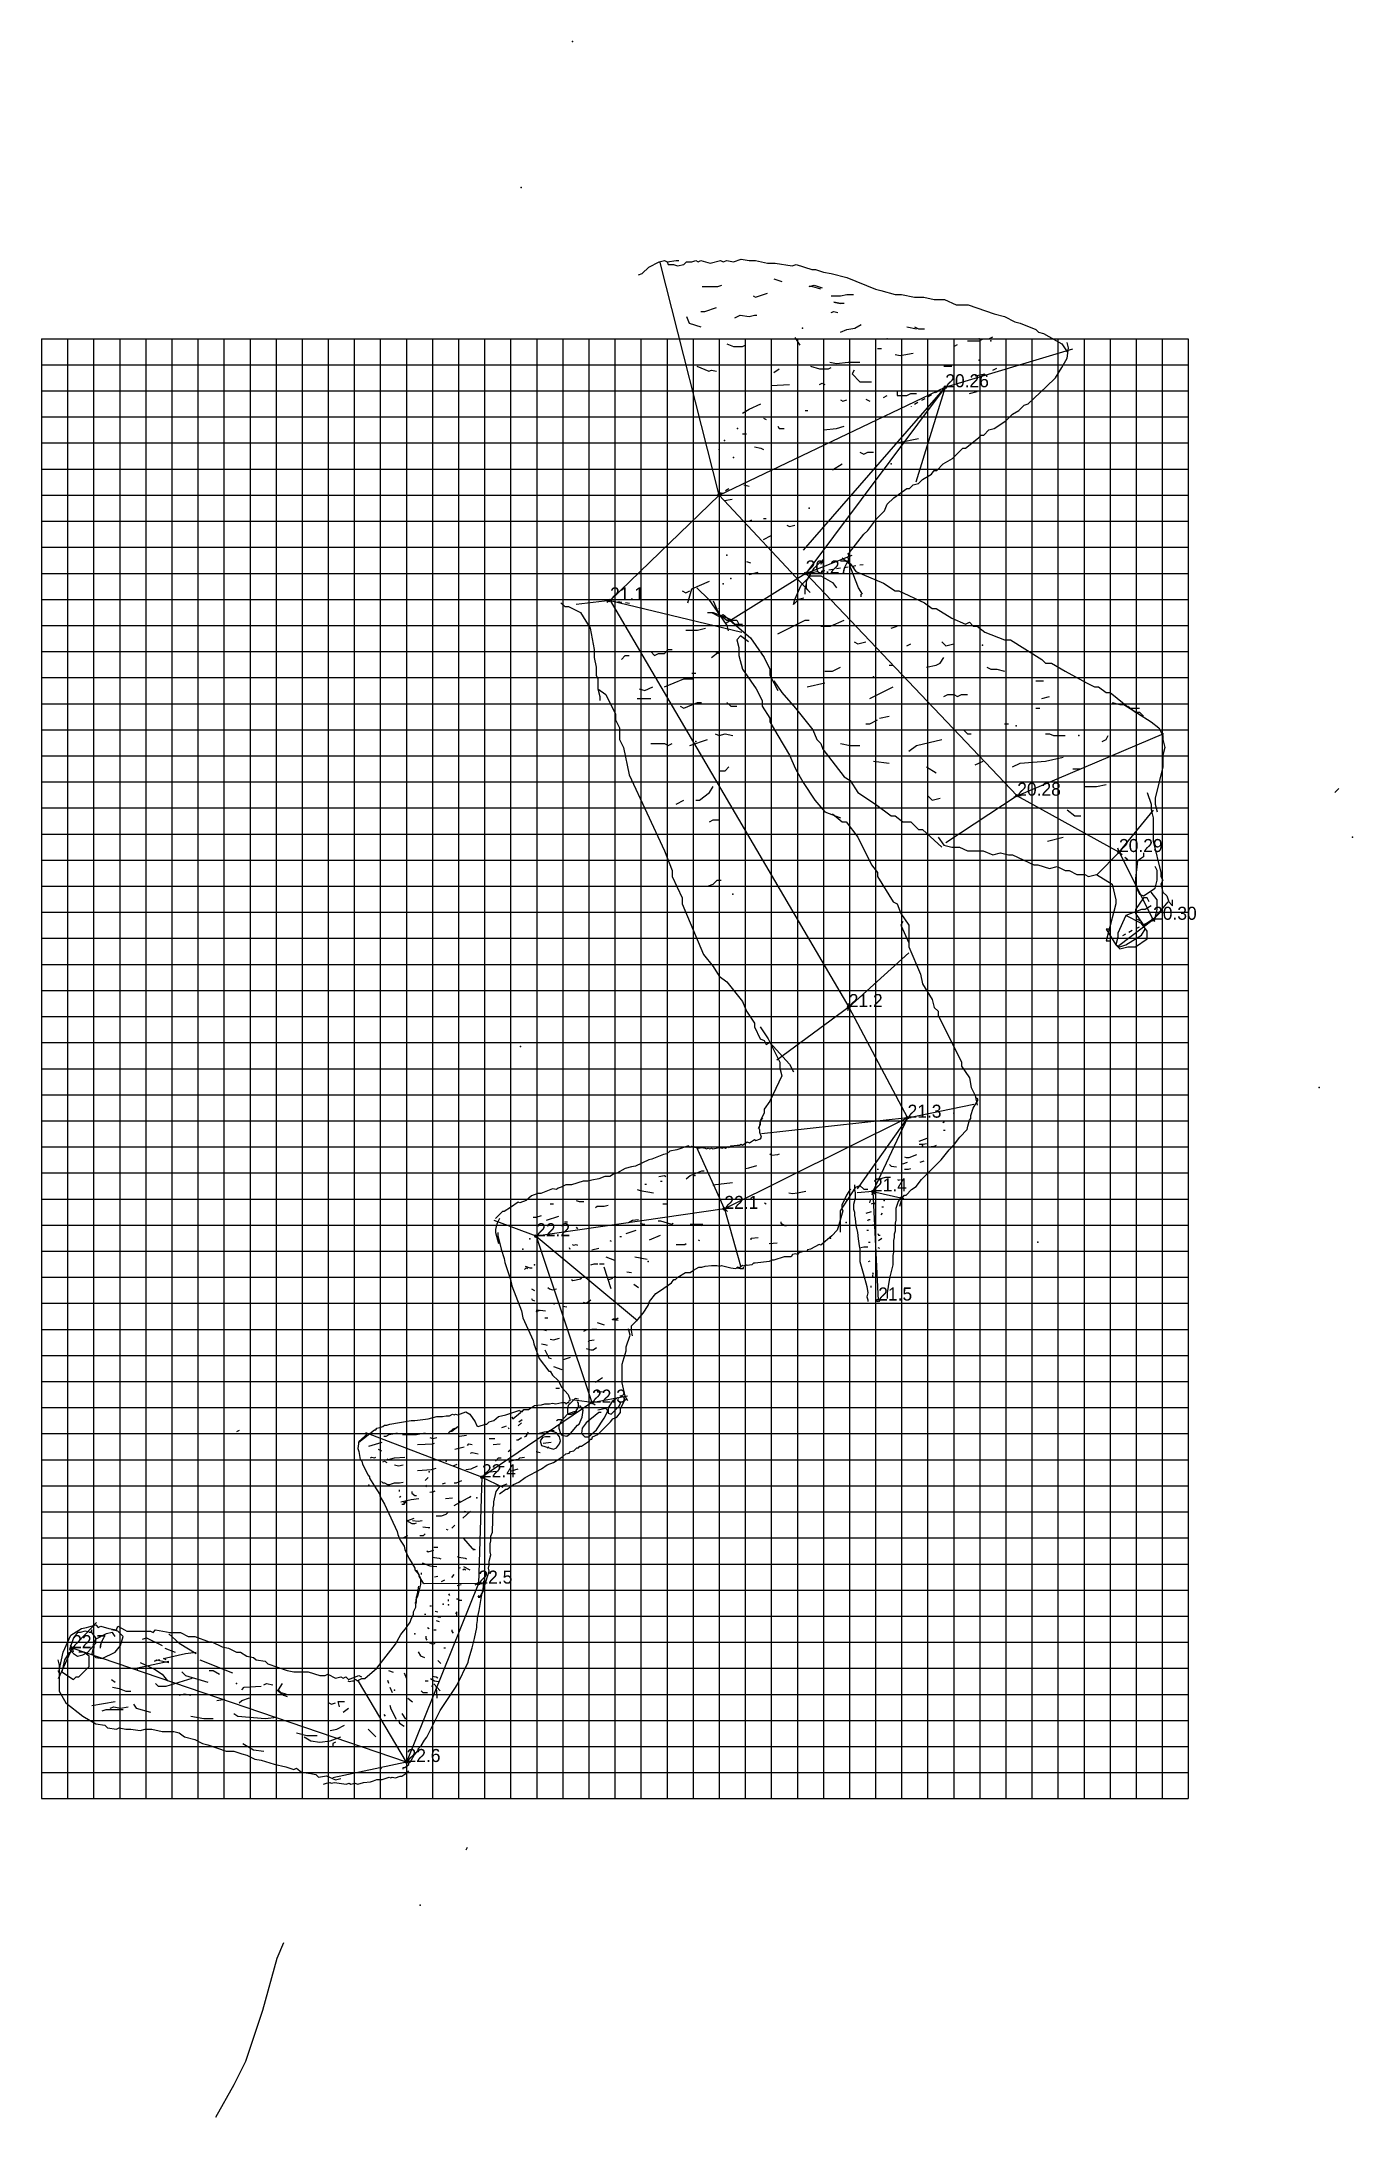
# Model space of a CAD drawing. Header units: millimetres. Extents: x -52 to 49, y -124 to 35.
import ezdxf

# ---------------------------------------------------------------- set-up
doc = ezdxf.new("R2010")
doc.units = ezdxf.units.MM
doc.linetypes.add('DASH', pattern=[0.6, 0.3, -0.3])

msp = doc.modelspace()

# ---------------------------------------------------------------- linework, layer by layer
at = {"layer": 'Grid', "color": 255}
for p, q in [((-52, 12), (-52, -100)), ((-52, 12), (36, 12)), ((-50, 12), (-50, -100)), ((-48, 12), (-48, -100)), ((-46, 12), (-46, -100)), ((-44, 12), (-44, -100)), ((-42, 12), (-42, -100)), ((-40, 12), (-40, -100)), ((-38, 12), (-38, -100)), ((-36, 12), (-36, -100)), ((-34, 12), (-34, -100)), ((-32, 12), (-32, -100)), ((-30, 12), (-30, -100)), ((-28, 12), (-28, -100)), ((-26, 12), (-26, -100)), ((-24, 12), (-24, -100)), ((-22, 12), (-22, -100)), ((-20, 12), (-20, -100)), ((-18, 12), (-18, -100)), ((-16, 12), (-16, -100)), ((-14, 12), (-14, -100)), ((-12, 12), (-12, -100)), ((-10, 12), (-10, -100)), ((-8, 12), (-8, -100)), ((-6, 12), (-6, -100)), ((-4, 12), (-4, -100)), ((-2, 12), (-2, -100)), ((0, 12), (0, -100)), ((2, 12), (2, -100)), ((4, 12), (4, -100)), ((6, 12), (6, -100)), ((8, 12), (8, -100)), ((10, 12), (10, -100)), ((12, 12), (12, -100)), ((14, 12), (14, -100)), ((16, 12), (16, -100)), ((18, 12), (18, -100)), ((20, 12), (20, -100)), ((22, 12), (22, -100)), ((24, 12), (24, -100)), ((26, 12), (26, -100)), ((28, 12), (28, -100)), ((30, 12), (30, -100)), ((32, 12), (32, -100)), ((34, 12), (34, -100)), ((36, 12), (36, -100)), ((-52, 10), (36, 10)), ((-52, 8), (36, 8)), ((-52, 6), (36, 6)), ((-52, 4), (36, 4)), ((-52, 2), (36, 2)), ((-52, 0), (36, 0)), ((-52, -2), (36, -2)), ((-52, -4), (36, -4)), ((-52, -6), (36, -6)), ((-52, -8), (36, -8)), ((-52, -10), (36, -10)), ((-52, -12), (36, -12)), ((-52, -14), (36, -14)), ((-52, -16), (36, -16)), ((-52, -18), (36, -18)), ((-52, -20), (36, -20)), ((-52, -22), (36, -22)), ((-52, -24), (36, -24)), ((-52, -26), (36, -26)), ((-52, -28), (36, -28)), ((-52, -30), (36, -30)), ((-52, -32), (36, -32)), ((-52, -34), (36, -34)), ((-52, -36), (36, -36)), ((-52, -38), (36, -38)), ((-52, -40), (36, -40)), ((-52, -42), (36, -42)), ((-52, -44), (36, -44)), ((-52, -46), (36, -46)), ((-52, -48), (36, -48)), ((-52, -50), (36, -50)), ((-52, -52), (36, -52)), ((-52, -54), (36, -54)), ((-52, -56), (36, -56)), ((-52, -58), (36, -58)), ((-52, -60), (36, -60)), ((-52, -62), (36, -62)), ((-52, -64), (36, -64)), ((-52, -66), (36, -66)), ((-52, -68), (36, -68)), ((-52, -70), (36, -70)), ((-52, -72), (36, -72)), ((-52, -74), (36, -74)), ((-52, -76), (36, -76)), ((-52, -78), (36, -78)), ((-52, -80), (36, -80)), ((-52, -82), (36, -82)), ((-52, -84), (36, -84)), ((-52, -86), (36, -86)), ((-52, -88), (36, -88)), ((-52, -90), (36, -90)), ((-52, -92), (36, -92)), ((-52, -94), (36, -94)), ((-52, -96), (36, -96)), ((-52, -98), (36, -98)), ((-52, -100), (36, -100))]:
    msp.add_line(p, q, dxfattribs=at)
at = {"layer": 'Shots', "color": 1}
for p, q in [((0, 0), (17.352, 8.276)), ((17.352, 8.276), (6.64, -6.006)), ((0, 0), (-8.372, -8.082)), ((0, 0), (0, 0)), ((6.64, -6.006), (22.874, -23.056)), ((-8.372, -8.082), (9.944, -39.278)), ((22.874, -23.056), (30.686, -27.38)), ((30.686, -27.38), (33.3, -32.578)), ((9.944, -39.278), (14.458, -47.76)), ((14.458, -47.76), (0.4, -54.758)), ((14.458, -47.76), (11.804, -53.422)), ((14.458, -47.76), (14.458, -47.76)), ((11.804, -53.422), (12.206, -61.786)), ((0.4, -54.758), (-14.04, -56.854)), ((-14.04, -56.854), (-9.758, -69.618)), ((-9.758, -69.618), (-18.2, -75.344)), ((-18.2, -75.344), (-18.47, -83.504)), ((-18.47, -83.504), (-23.986, -97.19)), ((-23.986, -97.19), (-49.646, -88.456))]:
    msp.add_line(p, q, dxfattribs=at)
for centre in [(17.352, 8.276), (0, 0), (6.64, -6.006), (-8.372, -8.082), (22.874, -23.056), (30.686, -27.38), (33.3, -32.578), (9.944, -39.278), (14.458, -47.76), (14.458, -47.76), (11.804, -53.422), (0.4, -54.758), (-14.04, -56.854), (12.206, -61.786), (-9.758, -69.618), (-18.2, -75.344), (-18.47, -83.504), (-49.646, -88.456), (-23.986, -97.19)]:
    msp.add_circle(centre, 0.1, dxfattribs=at)
at = {"layer": 'Sketch', "color": 0}
for points in [[(-6.2, 16.9), (-5.9, 17), (-5.4, 17.5), (-4.6, 17.9), (-4.2, 18), (-4, 17.9), (-3.3, 18), (-3.1, 18)], [(-4, 17.9), (-3.9, 17.7), (-3.5, 17.7), (-3.2, 17.6), (-2.7, 17.7), (-2.5, 17.9), (-2.1, 17.9), (-1.8, 18), (-1.6, 17.9), (-1.4, 18), (-0.7, 17.8), (0.1, 18), (0.3, 17.9), (0.6, 18), (1.1, 17.9), (1.7, 18.1), (2.3, 18), (2.8, 18), (3.7, 17.8), (4.3, 17.8), (5.6, 17.6), (5.9, 17.7), (7.1, 17.3), (7.4, 17.3), (8, 17.1), (8.6, 17), (9.8, 16.7), (12, 15.8), (12.4, 15.7), (13.5, 15.4), (14, 15.4), (15, 15.2), (15.7, 15.2), (16.5, 15), (17.3, 15), (18.2, 14.6), (19.1, 14.6), (21.1, 13.9), (21.9, 13.7), (22.7, 13.3), (23.1, 13.2), (24.3, 12.7), (24.5, 12.5), (24.9, 12.4), (26.3, 11.6), (26.7, 11)], [(11, -7.6), (10.7, -7.1), (10.1, -5.6), (10, -5.2), (9.9, -4.8), (10, -4.4), (11.1, -3), (11.4, -2.7), (12.1, -1.8), (12.7, -1.2), (12.9, -0.7), (13.4, -0.2), (14.4, 0.5), (14.6, 0.5), (14.9, 0.8), (15.3, 0.9), (15.6, 1.2), (16.3, 1.6), (16.5, 1.9), (16.7, 1.9), (17.2, 2.4), (17.9, 2.8), (18.3, 3.2), (18.7, 3.6), (18.9, 3.6), (19.9, 4.4), (20.1, 4.6), (20.3, 4.6), (20.7, 5), (21.1, 5.1), (22, 5.7), (22.5, 6.2), (23, 6.5), (23.4, 6.9), (23.7, 7), (25.1, 8.3), (25.8, 9), (26.3, 9.8), (26.7, 10.5), (26.8, 11.3), (26.7, 11.7)], [(6.5, -7.9), (6.1, -8), (5.7, -8.4), (5.7, -8.4), (5.8, -8), (6.3, -6.9), (7, -6.2), (7.8, -6.2), (8.7, -6.7), (9, -7.1)], [(6.6, -7.6), (6.6, -7.2), (6.7, -6.8), (6.7, -6.6), (7.3, -5.6), (7.8, -5.1), (7.8, -5.3), (8, -4.9)], [(9.45, -4.8), (10.35, -5.55)], [(10.05, -5.25), (10.5, -5.85), (12.6, -6.75), (13.5, -7.35), (13.8, -7.35), (15.75, -8.25), (16.35, -8.7), (16.65, -8.7), (17.85, -9.45), (18.9, -9.9), (19.2, -9.75), (19.5, -10.05), (19.8, -10.05), (20.4, -10.5), (21.9, -11.1), (22.35, -11.1), (24.75, -12.6), (25.05, -12.9), (25.5, -12.9), (26.55, -13.5), (28.2, -14.4), (28.8, -14.7), (29.1, -14.7), (29.7, -15.15), (30, -15.15), (31.5, -16.35), (32.25, -16.35)], [(-1.7, -7.1), (-0.8, -8), (0.3, -9.6), (0.6, -10), (0.7, -10.4)], [(6.9, -7.4), (6.7, -7.2), (6.7, -6.8)], [(10.9, -7.8), (10.9, -7.6)], [(-12.15, -8.25), (-11.85, -8.55), (-11.55, -8.55), (-10.65, -9), (-9.9, -10.2), (-9.6, -11.85), (-9.6, -12.45), (-9.45, -13.2), (-9.45, -13.8), (-9.3, -14.1), (-9.3, -14.85), (-9.15, -15.45), (-9.15, -15.75)], [(-0.9, -9), (-0.6, -9), (0, -9.3), (0.3, -9.15), (2.4, -10.95), (3.45, -12.45), (3.9, -13.35), (3.9, -13.8), (4.5, -15)], [(-0.75, -9), (-0.45, -9), (1.05, -9.6), (1.35, -9.6), (1.5, -9.9), (1.8, -10.05)], [(-0.45, -8.1), (0, -9.15), (0.6, -9.6), (0.9, -9.6), (1.2, -9.9), (1.8, -9.9)], [(2.25, -11.25), (1.65, -10.8), (1.35, -11.1), (1.5, -11.7), (1.5, -12.3), (1.8, -13.35), (2.85, -14.85), (3.3, -15.75), (3.3, -16.2), (3.9, -17.1), (3.9, -17.4), (4.5, -18.45), (5.4, -19.95), (5.85, -21), (6.45, -22.05), (7.35, -23.4), (8.1, -24.3), (9.3, -24.75)], [(4.2, -14.25), (4.8, -15.15), (5.85, -16.35), (7.2, -18), (7.5, -18.75), (7.8, -19.05), (7.95, -19.5), (9.6, -21.6), (10.05, -21.9), (10.65, -22.8), (12, -23.7), (13.2, -24.6), (13.5, -24.6), (14.1, -25.05), (14.7, -25.05), (15.3, -25.65), (15.6, -25.65), (17.1, -27)], [(-9.3, -14.85), (-8.7, -15.3), (-7.95, -16.8), (-7.95, -17.25), (-7.65, -17.85), (-7.65, -18.75), (-7.35, -19.35), (-6.9, -21.45), (-4.2, -27.3), (-3.6, -28.8), (-3.6, -29.25), (-2.85, -30.9), (-2.85, -31.35), (-1.2, -35.25), (-0.45, -36.15), (0, -36.9), (0.6, -37.35), (1.8, -38.85), (2.1, -39.6), (2.7, -40.5), (2.7, -40.8), (3.15, -41.7), (3.45, -41.85), (3.6, -42.15), (3.9, -42), (5.4, -43.65), (5.7, -44.25)], [(30.15, -15.9), (30.75, -16.05), (31.05, -16.05), (33.15, -17.4), (33.75, -17.85), (34.05, -18.45), (34.05, -18.75), (34.2, -19.35), (34.05, -19.95), (34.05, -20.85), (33.45, -23.25), (33.45, -23.7), (33.6, -24.3)], [(31.35, -16.2), (31.95, -16.65), (32.25, -16.65), (32.55, -16.95)], [(32.85, -22.8), (33.15, -23.7), (33.15, -24.15), (33.3, -24.75), (33.3, -26.55), (33.9, -28.95), (33.9, -29.25), (34.05, -29.55), (33.9, -29.85), (34.05, -30.45), (34.35, -30.75), (34.5, -31.2), (34.8, -31.5), (34.8, -31.05)], [(47.55, -22.5), (47.25, -22.8)], [(8.7, -24.45), (9.45, -25.05), (9.75, -25.05), (10.65, -26.25), (11.7, -28.35), (12.15, -28.95), (12.15, -29.25), (13.35, -31.2), (13.65, -31.35), (13.95, -32.1), (14.55, -33), (14.55, -34.5)], [(16.8, -26.25), (17.25, -26.85), (17.85, -27), (18.45, -27), (19.05, -27.3), (20.25, -27.3), (21, -27.6), (21.6, -27.45), (22.2, -27.6), (22.5, -27.6), (24.15, -28.35), (24.45, -28.35), (25.35, -28.65), (25.95, -28.5), (26.55, -28.8), (26.85, -28.8), (27.45, -29.1), (28.05, -29.1), (28.35, -29.25), (28.95, -29.1), (30.15, -29.85), (30.45, -31.05), (30.45, -31.35), (29.85, -33.6), (29.7, -34.2), (30, -34.2)], [(32.55, -27.45), (32.55, -27.75), (32.1, -28.05), (31.95, -29.4), (31.95, -30), (32.25, -30.6), (32.55, -30.75), (33.45, -30.15), (33.6, -29.55), (33.6, -28.8), (33.45, -28.5)], [(33.15, -31.5), (32.7, -31.8), (32.4, -31.8), (31.2, -32.25), (30.6, -33.6), (30.6, -33.9), (30.45, -34.5), (30.75, -34.8), (31.35, -34.65), (31.95, -34.65), (32.85, -34.05), (32.85, -33.45), (32.4, -32.85), (31.2, -32.25)], [(33, -31.2), (32.85, -30.9), (32.55, -30.9), (31.95, -31.8), (31.95, -32.1), (32.55, -33), (33.45, -32.4), (33.6, -31.8), (33.6, -31.05), (33.15, -30.45)], [(14.1, -32.7), (13.95, -33), (14.55, -34.35), (14.55, -34.65), (15.45, -36.75), (15.6, -37.5), (16.35, -38.7), (16.5, -39.3), (16.8, -39.6), (16.8, -39.9), (18.6, -43.5), (18.6, -43.8), (19.2, -44.7), (19.35, -45.45), (19.65, -46.05), (19.8, -46.8)], [(30, -33.3), (29.7, -33.3), (30.45, -34.5), (30.75, -34.65), (31.2, -34.5), (32.4, -33.75), (32.7, -33.3), (32.4, -32.7), (32.1, -32.55)], [(3.15, -40.8), (3.75, -41.7), (4.65, -43.5), (4.65, -43.95), (4.8, -44.55), (3.9, -46.5), (3.45, -47.1), (3.45, -47.4), (3.15, -48), (3.15, -48.3), (3, -48.6)], [(-1.92, -49.98), (-1.56, -50.1), (-1.32, -50.04), (-1.08, -50.1), (-0.96, -50.16), (-0.84, -50.1), (-0.72, -50.16), (-0.6, -50.1), (-0.48, -50.16), (-0.24, -50.1), (0, -50.04), (0.24, -50.1), (0.36, -50.04), (0.48, -50.1), (0.66, -49.98), (0.78, -50.04), (0.9, -49.92), (1.38, -49.86), (1.56, -49.86), (1.68, -49.8), (1.8, -49.86), (2.16, -49.62), (2.34, -49.68), (2.7, -49.44), (2.82, -49.5), (3.18, -49.38), (3.24, -49.26), (3.12, -48.9), (3.12, -48.72), (3.06, -48.6), (3.12, -48.36), (3.18, -48), (3.36, -47.76)], [(13.86, -54.54), (14.04, -53.94), (14.22, -53.7), (14.34, -53.7), (14.76, -53.28), (15.12, -53.04), (15.54, -52.5), (17.04, -51), (17.64, -50.22), (18.06, -49.8), (18.48, -49.26), (19.02, -48.66), (19.08, -48.42), (19.2, -47.94), (19.32, -47.82), (19.32, -47.58), (19.5, -47.04), (19.86, -46.44), (19.86, -46.32), (19.74, -46.26)], [(-1.62, -50.04), (-1.86, -50.04), (-2.1, -49.98), (-2.22, -50.04), (-2.34, -49.92), (-3.24, -50.22), (-3.78, -50.34), (-4.02, -50.52), (-4.26, -50.58), (-5.16, -50.94), (-5.4, -51), (-6.42, -51.48), (-6.72, -51.54), (-7.2, -51.66), (-7.86, -52.02), (-8.1, -52.08), (-8.4, -52.26), (-8.76, -52.26), (-9.24, -52.44), (-9.78, -52.56), (-10.08, -52.62), (-10.44, -52.62), (-11.34, -52.92), (-11.76, -52.92), (-12.12, -53.1), (-12.36, -53.16), (-12.48, -53.28), (-12.78, -53.22), (-13.68, -53.58), (-13.92, -53.58), (-14.4, -53.76), (-14.82, -54.12), (-15.3, -54.3), (-15.42, -54.24), (-16.02, -54.66), (-16.5, -54.96), (-16.62, -54.96), (-17.16, -55.5)], [(10.08, -53.22), (9.78, -53.7), (9.42, -54.48), (9.42, -54.72), (9.48, -54.9), (9.12, -56.16), (9.06, -56.4), (8.64, -56.82), (7.8, -57.54), (7.68, -57.48), (7.02, -57.84), (6.78, -57.9), (6.72, -58.02), (6.48, -58.02), (6.12, -58.14), (6, -58.26), (5.88, -58.2), (5.64, -58.26), (5.52, -58.44), (4.98, -58.44), (4.2, -58.68), (4.08, -58.68), (3.84, -58.8), (2.76, -58.92), (2.64, -58.92), (2.52, -59.04), (2.16, -59.1), (2.04, -59.04), (1.92, -59.16), (1.8, -59.1), (1.56, -59.28), (1.44, -59.22), (1.32, -59.28)], [(9.3, -56.55), (9.3, -54.9), (10.5, -53.1), (10.8, -52.95), (11.1, -53.25), (11.4, -53.25)], [(10.38, -52.92), (10.38, -53.28), (10.44, -53.52), (10.44, -53.94), (10.32, -54.42), (10.32, -54.78), (10.38, -55.02), (10.38, -55.26), (10.44, -55.5), (10.5, -56.04), (10.62, -56.58), (10.68, -57.06), (10.74, -57.6), (10.8, -57.84), (10.8, -58.8), (11.04, -59.7), (11.34, -60.72), (11.4, -61.2), (11.34, -61.5), (11.4, -61.74), (11.4, -61.86)], [(14.04, -53.88), (13.92, -53.88), (13.74, -54.18), (13.56, -54.72), (13.56, -55.62), (13.5, -55.86), (13.5, -56.46), (13.44, -56.7), (13.44, -56.94), (13.38, -57.18), (13.38, -58.08), (13.32, -58.32), (13.32, -59.04), (13.08, -60.06), (12.96, -60.72), (12.9, -61.2), (12.9, -61.62)], [(-16.86, -55.5), (-17.04, -55.86), (-17.1, -56.1), (-17.16, -56.34), (-17.16, -56.58), (-16.92, -57.42)], [(-16.98, -56.58), (-16.98, -56.82), (-16.86, -57.3), (-16.74, -57.84), (-16.5, -58.56), (-16.44, -58.86), (-16.02, -60.18), (-15.9, -60.66), (-15.18, -62.58), (-15.06, -63.12), (-14.28, -64.86), (-14.22, -65.1), (-13.8, -66.24), (-13.08, -67.2), (-12.96, -67.2), (-12.78, -67.5), (-12.36, -67.92), (-12.06, -68.46), (-11.58, -69), (-11.46, -69.36), (-11.46, -69.48), (-11.58, -69.54)], [(-6.66, -64.5), (-6.72, -64.08), (-6.72, -63.72), (-6.42, -63.42), (-6.24, -63.24), (-5.82, -62.76), (-5.46, -62.16), (-5.34, -61.86), (-4.86, -61.26), (-4.5, -61.02), (-3.66, -60.42), (-3.48, -60.18), (-3.36, -60.18), (-3.18, -60), (-2.58, -59.64), (-2.22, -59.64), (-1.98, -59.46), (-1.56, -59.22), (-1.32, -59.22), (-1.08, -59.16), (-0.6, -59.1), (-0.18, -59.1), (0.06, -59.16), (0.18, -59.1), (0.9, -59.28), (1.26, -59.34), (1.38, -59.28), (1.62, -59.34), (1.86, -59.34), (1.86, -59.22)], [(-7.02, -69.48), (-7.2, -69.12), (-7.44, -68.1), (-7.44, -66.66), (-7.14, -65.64), (-7.14, -65.34), (-6.84, -64.44), (-6.96, -63.96)], [(-16.86, -76.62), (-16.38, -76.26), (-16.26, -76.26), (-15.78, -75.9), (-15.36, -75.72), (-14.88, -75.36), (-13.62, -74.7), (-13.2, -74.4), (-12.72, -74.22), (-12, -73.74), (-11.76, -73.56), (-11.52, -73.5), (-11.4, -73.38), (-11.16, -73.32), (-10.92, -73.08), (-10.8, -73.08), (-10.68, -72.96), (-10.56, -72.96), (-9.96, -72.54), (-9.9, -72.42), (-9.78, -72.42), (-9.72, -72.24), (-9.3, -72.06), (-8.7, -71.46), (-8.34, -71.1), (-8.16, -70.86), (-7.86, -70.74), (-7.56, -70.38), (-7.56, -70.08), (-7.26, -69.48), (-7.14, -69.36)], [(-15.78, -70.86), (-15.9, -70.74), (-15.84, -70.86), (-15.24, -70.38), (-15.24, -70.26), (-15.12, -70.32), (-15, -70.14), (-14.64, -70.14), (-14.16, -69.84), (-13.62, -69.78), (-13.38, -69.72), (-13.02, -69.72), (-12.78, -69.66), (-12.54, -69.72), (-12.06, -69.6), (-11.82, -69.6), (-11.76, -69.72), (-11.64, -69.6), (-11.52, -69.6)], [(-10.92, -70.32), (-11.16, -70.32), (-11.64, -70.5), (-12.12, -71.04), (-12.3, -71.4), (-12.3, -71.58), (-12.18, -72), (-12.06, -72.12), (-11.7, -72.18), (-11.4, -72), (-10.86, -71.34), (-10.74, -71.28), (-10.5, -70.74), (-10.44, -70.2), (-10.68, -69.84)], [(-10.8, -69.36), (-11.04, -69.3), (-11.58, -69.84), (-11.64, -70.08), (-11.64, -70.38), (-11.58, -70.5), (-11.34, -70.5), (-11.04, -70.38), (-10.8, -69.96), (-10.8, -69.66), (-10.86, -69.54)], [(-7.68, -69.3), (-7.8, -69.24), (-8.22, -69.54), (-8.52, -70.02), (-8.52, -70.44), (-8.28, -70.5), (-7.68, -69.9), (-7.56, -69.66), (-7.8, -69.42)], [(-27.66, -72.78), (-27.66, -72.66), (-26.46, -71.7), (-26.34, -71.7), (-26.28, -71.58), (-26.04, -71.52), (-25.8, -71.46), (-25.68, -71.34), (-25.5, -71.34), (-25.26, -71.28), (-23.64, -70.98), (-23.34, -70.98), (-22.32, -70.86), (-21.66, -70.68), (-21.24, -70.68), (-20.94, -70.62), (-20.7, -70.62), (-20.46, -70.5), (-20.34, -70.56), (-20.22, -70.5), (-20.04, -70.56), (-19.44, -70.32), (-19.14, -70.5), (-18.72, -71.1), (-18.6, -71.4), (-18.48, -71.46), (-17.94, -71.28), (-17.82, -71.28), (-17.64, -71.1), (-17.28, -70.98), (-16.92, -70.68), (-16.38, -70.56), (-15.3, -70.2)], [(-9.06, -70.38), (-9.24, -70.38), (-10.2, -71.16), (-10.5, -71.58), (-10.56, -72), (-10.32, -72.24), (-10.02, -72.24), (-9.42, -71.7), (-8.82, -70.8), (-8.58, -70.32), (-8.58, -70.2), (-8.7, -70.08), (-9.3, -70.2)], [(-36.84, -71.76), (-37.04, -71.86)], [(-26.58, -72), (-26.88, -72.06), (-27, -72), (-27.18, -72.18), (-27.66, -72.6), (-27.72, -73.14), (-27.66, -73.38), (-27.54, -73.98), (-27.42, -74.1), (-27.36, -74.34), (-26.94, -75.18), (-26.82, -75.3), (-26.82, -75.42), (-26.46, -76.02), (-26.04, -76.68), (-26.04, -76.8), (-25.68, -77.4), (-24.72, -79.5), (-24.66, -79.74), (-24.48, -80.16), (-24.18, -80.64), (-24.12, -80.88), (-23.82, -81.54), (-23.64, -81.84), (-23.34, -82.32), (-23.34, -82.44), (-23.04, -82.8), (-23.04, -82.92), (-22.68, -83.52)], [(-12.96, -72.24), (-13.32, -72.24), (-13.56, -72.3), (-13.74, -72.54), (-13.62, -72.9), (-12.72, -73.2), (-12.48, -73.08), (-12.24, -72.78), (-12.18, -72.54), (-12.24, -72.24), (-12.48, -71.94), (-12.9, -71.82), (-13.44, -71.88), (-13.8, -72)], [(-18.48, -84.54), (-18.36, -84.54), (-18, -83.94), (-18, -83.7), (-17.64, -82.56), (-17.7, -82.32), (-17.64, -82.08), (-17.64, -81.78), (-17.52, -81.3), (-17.58, -81.06), (-17.58, -80.46), (-17.52, -80.22), (-17.52, -79.86), (-17.4, -79.56), (-17.34, -77.7), (-17.28, -77.46), (-17.28, -77.22), (-17.1, -76.44), (-16.8, -76.02), (-16.56, -75.96), (-16.26, -75.84)], [(-23.22, -82.44), (-22.92, -83.1), (-22.92, -83.58), (-23.16, -84.48), (-23.28, -84.72), (-23.28, -84.9), (-23.34, -85.02)], [(-22.86, -82.68), (-22.86, -82.8)], [(-28.5, -90.96), (-28.38, -91.02), (-28.14, -90.96), (-28.02, -90.96), (-27.9, -90.84), (-27.78, -90.96), (-27.42, -90.78), (-27.18, -90.78), (-26.28, -90), (-24.84, -88.14), (-24.42, -87.42), (-24, -86.88), (-23.7, -86.46), (-23.64, -86.22), (-23.46, -85.86), (-23.46, -85.68), (-23.28, -85.32), (-23.28, -85.14), (-23.22, -84.9), (-23.22, -84.54), (-23.16, -84.3), (-23.04, -83.7)], [(-24.24, -97.74), (-24.24, -97.62), (-24.12, -97.62), (-23.82, -97.38), (-23.82, -97.26), (-23.7, -97.2), (-23.4, -96.66), (-23.1, -96.3), (-23.1, -96.18), (-22.86, -95.94), (-22.62, -95.52), (-22.44, -95.28), (-21.42, -93.24), (-20.28, -91.56), (-20.1, -91.26), (-19.26, -89.52), (-19.2, -89.28), (-18.96, -88.44), (-18.78, -87.72), (-18.6, -86.88), (-18.6, -86.64), (-18.54, -86.34), (-18.54, -86.16), (-18.42, -85.56), (-18.24, -84.48), (-18.18, -84.24), (-18.12, -83.94), (-18.06, -83.46), (-18.06, -83.28)], [(-18.48, -84.54), (-18.42, -84.42)], [(-50.74, -90.16), (-50.64, -90.36), (-50.64, -90.16), (-50.64, -90.16), (-50.34, -88.76), (-49.74, -87.46), (-48.94, -86.96), (-48.54, -86.86), (-47.84, -86.66), (-47.64, -86.86), (-47.44, -86.76), (-46.84, -86.96), (-46.24, -87.06), (-46.14, -86.76), (-45.64, -87.06), (-45.44, -87.16), (-43.64, -87.16), (-43.44, -87.26), (-43.24, -87.06), (-42.14, -87.26), (-41.34, -87.26), (-40.74, -87.56), (-40.24, -87.56), (-39.14, -87.96), (-38.94, -87.96), (-38.14, -88.36), (-37.64, -88.46), (-37.04, -88.76), (-36.74, -88.76), (-36.24, -89.06), (-35.74, -89.16), (-35.54, -89.36), (-34.84, -89.46), (-34.64, -89.66), (-33.14, -90.16), (-32.64, -90.26), (-31.54, -90.26), (-30.64, -90.56), (-30.24, -90.56), (-30.04, -90.46), (-29.44, -90.76), (-29.04, -90.66), (-28.84, -90.76), (-28.64, -90.66), (-28.44, -90.86), (-27.64, -90.56), (-27.44, -90.66)], [(-48.14, -87.26), (-48.14, -87.06), (-48.24, -87.26), (-48.64, -87.16), (-49.04, -87.26), (-49.24, -87.26), (-49.54, -87.66), (-49.84, -88.56), (-49.54, -88.86), (-49.24, -89.06), (-48.84, -88.96), (-48.44, -88.76), (-47.84, -88.06), (-47.84, -87.66), (-48.14, -87.26), (-48.34, -87.26)], [(-46.34, -87.56), (-46.54, -87.26), (-47.04, -87.36), (-47.84, -87.76), (-48.04, -88.16), (-48.04, -88.46), (-48.14, -88.86), (-47.84, -89.16), (-47.34, -89.26), (-46.34, -88.76), (-45.94, -88.26), (-45.74, -87.56), (-46.14, -87.16), (-46.64, -87.06)], [(-49.84, -88.76), (-50.24, -89.36), (-50.44, -90.26), (-49.54, -90.86), (-49.34, -90.66), (-49.14, -90.66), (-48.34, -89.86), (-48.34, -89.06), (-48.74, -88.76), (-49.14, -88.76)], [(-50.74, -89.36), (-50.64, -89.76), (-50.64, -91.76), (-50.14, -92.66), (-48.84, -93.66), (-47.84, -94.26), (-47.14, -94.36), (-46.94, -94.56), (-46.24, -94.66), (-46.04, -94.56), (-45.54, -94.66), (-45.14, -94.66), (-44.44, -94.76), (-44.04, -94.66), (-43.54, -94.66), (-42.74, -94.86), (-41.84, -94.86), (-41.44, -94.96), (-41.04, -95.26), (-40.24, -95.46), (-39.64, -95.76), (-39.24, -95.86), (-37.84, -96.36), (-37.24, -96.36), (-36.64, -96.56), (-36.24, -96.66), (-35.64, -96.96), (-35.14, -97.06), (-34.14, -97.36), (-33.24, -97.56), (-32.64, -97.76), (-32.44, -97.66), (-32.04, -97.96), (-31.34, -98.06), (-30.94, -98.16), (-30.74, -98.36), (-30.14, -98.26), (-29.44, -98.56), (-29.04, -98.46)], [(-30.36, -98.88), (-30.12, -98.82), (-29.88, -98.76), (-29.76, -98.82), (-29.52, -98.76), (-28.62, -98.88), (-28.38, -98.82), (-28.26, -98.88), (-27.96, -98.82), (-27.72, -98.88), (-27.3, -98.76), (-26.76, -98.7), (-26.52, -98.64), (-26.28, -98.52), (-25.86, -98.52), (-25.32, -98.34), (-25.2, -98.4), (-25.08, -98.34), (-24.84, -98.4), (-24.48, -98.28), (-24.36, -98.28), (-23.88, -97.98), (-23.82, -97.86)], [(-33.44, -111.06), (-33.94, -112.26), (-35.04, -116.26), (-36.34, -120.16), (-37.24, -121.96), (-38.64, -124.46)]]:
    msp.add_lwpolyline(points, dxfattribs=at)
at = {"layer": 'Sketch', "color": 32}
for points in [[(-1.3, 16), (-0.1, 16), (0.2, 16.1)], [(4.2, 16.6), (4.8, 16.4)], [(7.8, 15.8), (7.1, 16), (6.9, 16), (7.3, 16.1), (7.9, 15.9)], [(-1.4, 14.1), (-1.1, 14.1), (-0.2, 14.4)], [(2.6, 15.3), (2.8, 15.2), (3.7, 15.5)], [(8.6, 15.3), (9.3, 15.3), (9.8, 15.4), (10.3, 15.4)], [(9.6, 14.7), (9.3, 14.7), (8.8, 14.8), (9.3, 14.7)], [(-2.5, 13.7), (-2.3, 13.2), (-1.4, 12.9)], [(1.2, 13.6), (1.6, 13.8), (2.3, 13.7), (2.7, 13.8), (2.9, 13.8)], [(8.6, 14), (8.8, 14.1), (9.1, 14)], [(9.3, 12.5), (9.8, 12.7), (10.4, 12.8), (10.9, 13.1)], [(14.4, 12.9), (15.15, 12.75)], [(15, 12.9), (15.3, 12.75), (15.75, 12.75)], [(0.6, 11.6), (1.1, 11.4), (1.8, 11.4), (2, 11.5)], [(5.8, 12.1), (6.2, 11.5)], [(12.15, 11.25), (12.45, 11.25)], [(18, 11.4), (18.3, 11.55)], [(19.05, 11.85), (19.95, 11.85), (20.25, 12), (20.7, 12), (21, 12.15)], [(-1.7, 9.9), (-0.8, 9.5), (-0.6, 9.6), (-0.2, 9.5)], [(4.2, 9.4), (4.6, 9.7)], [(7, 9.9), (7.7, 9.7), (8.4, 9.7), (8.6, 9.8)], [(8.5, 10.2), (9, 10.1), (9.9, 10.2), (10.8, 10.2)], [(10.35, 9.6), (10.2, 9.3), (10.8, 8.7), (11.7, 8.7)], [(13.5, 10.8), (13.9, 10.7), (14.9, 10.9)], [(17.25, 9.9), (17.85, 9.9)], [(21, 9.6), (21.3, 9.75)], [(4, 8.4), (5.4, 8.5)], [(7.7, 8.5), (7.9, 8.6), (8.1, 8.5)], [(19.65, 9.15), (20.4, 9.3)], [(1.8, 6.3), (2.3, 6.6), (3.2, 7)], [(6.6, 6.5), (6.8, 6.5)], [(9.3, 7.3), (9.5, 7.2), (9.8, 7.3)], [(11.25, 7.35), (11.55, 7.2)], [(12.6, 7.5), (12.9, 7.65)], [(13.65, 7.95), (13.65, 7.65), (14.4, 7.65), (14.7, 7.8), (15.15, 7.8)], [(19.2, 7.8), (19.8, 7.95)], [(3.4, 5.9), (3.6, 5.8)], [(4.5, 5.3), (4.6, 5.1), (5, 5.1)], [(8, 5), (9, 5.1), (9.6, 5.3)], [(1.8, 4.7), (2.1, 4.7)], [(2.7, 3.7), (3.2, 3.6), (3.4, 3.5)], [(10.8, 3.3), (11.1, 3.15), (11.4, 3.3), (11.85, 3.3)], [(13.8, 4.05), (15.3, 4.35)], [(8.7, 1.95), (9.45, 2.4)], [(1.9, 0.8), (2.3, 0.7)], [(0.4, -0.4), (1, -0.3)], [(2.3, -2), (2.5, -1.9)], [(3.4, -1.8), (3.6, -1.8)], [(3.4, -3.4), (4, -3.1)], [(5.2, -2.3), (5.4, -2.4), (5.8, -2.3)], [(1.5, -6), (2.55, -6)], [(2.1, -5.1), (2.4, -5.2)], [(2.3, -6.1), (3, -5.9)], [(-2.85, -7.35), (-2.55, -7.5), (-2.25, -7.35)], [(-2.4, -8.25), (-2.1, -7.2), (-0.75, -6.6)], [(-2.55, -10.35), (-1.65, -10.35), (-1.05, -10.2)], [(4.5, -10.65), (6.6, -9.6), (6.9, -9.6)], [(7.8, -10.05), (8.55, -10.05), (9.6, -9.6)], [(13.2, -10.2), (13.65, -10.05)], [(-7.5, -12.6), (-7.2, -12.3), (-6.9, -12.3)], [(-5.25, -12), (-4.95, -12.3), (-4.65, -12.15), (-4.2, -12.15), (-3.9, -11.85), (-3.6, -11.85)], [(-0.6, -12.45), (0, -12), (0.3, -12)], [(-0.3, -12), (0, -12.15)], [(10.35, -11.25), (10.65, -11.4), (11.25, -11.25)], [(14.4, -11.55), (14.7, -11.4)], [(15.9, -13.2), (16.65, -13.05), (16.95, -12.9), (17.25, -12.45)], [(17.1, -11.25), (17.4, -11.55), (18, -11.4)], [(-4.2, -14.7), (-2.7, -14.1), (-1.95, -14.1)], [(-2.1, -13.65), (-1.8, -13.65)], [(8.1, -13.5), (8.7, -13.5), (9.3, -13.2)], [(13.05, -13.05), (13.35, -13.05)], [(20.55, -13.2), (20.85, -13.35), (21.3, -13.35), (21.9, -13.5)], [(24.3, -14.25), (24.9, -14.25)], [(-6.3, -15.6), (-5.25, -15.6)], [(-6.15, -14.85), (-5.7, -15), (-5.1, -14.7)], [(-3, -16.2), (-2.7, -16.35), (-1.65, -15.9), (-1.35, -15.9)], [(0.6, -15.9), (0.9, -16.2), (1.35, -16.2)], [(6.75, -14.7), (8.1, -14.4)], [(11.55, -15.6), (13.35, -14.7)], [(17.25, -15.45), (17.55, -15.3), (18, -15.3), (18.3, -15.45), (18.6, -15.3), (19.05, -15.3)], [(24.75, -15.6), (25.35, -15.45)], [(11.25, -17.55), (11.55, -17.55), (12.15, -17.25)], [(12.3, -17.1), (13.05, -16.95)], [(24.3, -16.35), (24.6, -16.35)], [(-5.25, -19.05), (-4.2, -19.05), (-3.9, -19.2), (-3.6, -19.05)], [(-2.25, -19.2), (-0.9, -18.75)], [(-0.3, -18.3), (0, -18.45), (0.45, -18.3), (1.05, -18.45)], [(9.3, -19.05), (10.05, -19.2), (10.8, -19.2)], [(14.55, -19.65), (15.15, -19.2), (17.1, -18.75)], [(18.75, -18), (19.05, -18.3), (19.35, -18.3)], [(21.9, -17.55), (22.2, -17.55)], [(25.05, -18.3), (25.35, -18.3), (25.65, -18.45), (26.55, -18.45)], [(29.4, -18.9), (29.7, -18.75), (29.85, -18.45)], [(11.85, -20.4), (13.05, -20.55)], [(19.65, -20.7), (20.25, -20.4)], [(22.5, -20.85), (23.1, -20.55), (25.05, -20.4), (26.4, -20.1)], [(0, -21.15), (0.45, -21.15), (0.75, -20.85)], [(15.9, -20.85), (16.65, -21.3)], [(27.15, -21), (27.75, -21)], [(28.05, -22.35), (28.95, -22.35), (29.7, -22.2)], [(-3.3, -23.7), (-2.7, -23.4)], [(-1.8, -23.4), (-1.5, -23.4), (-0.75, -22.8), (-0.45, -22.35)], [(16.05, -23.1), (16.35, -23.4), (16.95, -23.25)], [(-0.75, -25.05), (-0.45, -24.9), (0, -24.9)], [(26.7, -24.15), (27.3, -24.6), (27.75, -24.6)], [(25.2, -26.55), (26.4, -26.25)], [(-0.9, -30), (-0.45, -29.85), (-0.15, -29.55), (0.15, -29.55)], [(15.36, -49.56), (15.96, -49.32)], [(17.16, -48.12), (17.28, -48.06)], [(17.22, -48.72), (17.34, -48.72)], [(3.9, -50.52), (4.02, -50.64), (4.5, -50.58), (4.62, -50.52)], [(14.22, -50.76), (14.34, -50.82), (14.58, -50.82), (15.18, -50.58)], [(15.36, -49.8), (15.66, -49.8), (15.9, -49.74)], [(16.26, -49.98), (16.44, -49.98), (16.68, -49.86)], [(-4.62, -52.26), (-4.2, -52.2), (-4.08, -52.26)], [(-2.52, -52.44), (-2.22, -52.2), (-1.32, -51.84), (-1.14, -51.84)], [(2.04, -51.66), (2.28, -51.6), (2.88, -51.42)], [(12.12, -51.72), (12.24, -51.72)], [(12.3, -52.44), (12.78, -52.32), (13.14, -52.32)], [(12.3, -52.44), (12.42, -52.5)], [(13.08, -51.36), (13.2, -51.48), (13.62, -51.54)], [(13.68, -52.5), (13.8, -52.56), (13.92, -52.5)], [(14.1, -51.3), (14.46, -51.18)], [(14.22, -51.72), (14.52, -51.72), (14.7, -51.66)], [(15.42, -51.18), (15.72, -51.06)], [(-10.98, -54.12), (-10.74, -54.18), (-10.38, -54.18)], [(-6.3, -53.28), (-6.06, -53.34), (-5.04, -53.52)], [(-5.7, -52.86), (-5.58, -52.86)], [(-4.5, -52.62), (-4.38, -52.62)], [(-0.48, -52.92), (1.02, -52.74)], [(5.34, -53.52), (5.64, -53.58), (6, -53.52), (6.66, -53.4)], [(-14.28, -55.38), (-14.04, -55.38), (-13.62, -55.26)], [(-13.26, -55.62), (-12.3, -55.32)], [(-12.96, -54.36), (-12.72, -54.36)], [(-11.88, -55.74), (-11.64, -55.74)], [(-9.48, -54.66), (-9.36, -54.54), (-8.82, -54.54), (-8.52, -54.48)], [(-6.96, -55.8), (-6.66, -55.62), (-6.18, -55.56)], [(-4.68, -55.68), (-4.5, -55.68), (-3.66, -55.92), (-3.54, -55.86)], [(-4.32, -54.36), (-4.02, -54.36)], [(3.48, -54.3), (3.6, -54.36)], [(4.74, -55.74), (4.74, -55.86), (5.04, -56.04), (5.16, -56.04)], [(11.28, -55.08), (11.7, -54.96)], [(11.4, -55.68), (11.46, -55.56), (11.58, -55.56)], [(11.7, -54.36), (11.88, -54.3), (12, -54.36)], [(12.42, -55.2), (12.54, -55.08)], [(12.48, -54.6), (12.6, -54.6)], [(-10.98, -56.16), (-10.86, -56.28)], [(-8.4, -57.18), (-8.28, -57.24)], [(-7.62, -56.88), (-7.5, -56.88)], [(-7.14, -56.64), (-6.36, -56.4)], [(-6.06, -55.86), (-5.82, -55.92), (-5.7, -55.92)], [(-5.34, -57.12), (-4.5, -56.76)], [(-2.22, -55.92), (-1.26, -55.92)], [(-1.8, -55.98), (-1.62, -55.92), (-1.38, -56.04)], [(-1.62, -57.12), (-1.5, -57.18)], [(2.46, -57.12), (2.46, -57), (3, -56.94)], [(11.34, -56.4), (11.46, -56.4)], [(11.46, -57.3), (11.58, -57.3)], [(11.76, -55.98), (12.06, -55.92)], [(12.18, -56.64), (12.24, -56.76), (12.36, -56.76)], [(12.24, -57.18), (12.48, -57)], [(-11.52, -57.72), (-11.46, -57.84)], [(-11.28, -57.48), (-11.16, -57.54), (-10.98, -57.48), (-10.86, -57.54)], [(-9.78, -57.9), (-9.24, -57.78)], [(-8.7, -58.44), (-8.04, -58.68)], [(-6.48, -58.44), (-5.52, -58.62)], [(-3.3, -57.48), (-2.64, -57.48), (-2.52, -57.42)], [(3.84, -57.42), (4.44, -57.36)], [(10.86, -57.72), (11.1, -57.66), (11.4, -57.66)], [(11.46, -58.8), (11.58, -58.74)], [(12.18, -57.72), (12.3, -57.78)], [(-14.94, -59.4), (-14.82, -59.28), (-14.7, -59.34)], [(-14.88, -59.16), (-14.52, -59.28), (-14.34, -59.28)], [(-11.34, -60.18), (-11.22, -60.24), (-10.62, -60.12), (-10.5, -60)], [(-9.84, -59.04), (-9.6, -58.98), (-9.3, -58.98)], [(-9.18, -58.98), (-8.82, -58.98)], [(-8.28, -60.9), (-8.82, -59.22)], [(-8.46, -60.18), (-8.16, -60.06)], [(-8.04, -59.94), (-7.92, -59.88)], [(-7.08, -59.58), (-6.72, -59.64)], [(11.76, -59.64), (11.82, -59.76)], [(11.76, -59.82), (11.76, -59.94), (11.88, -60)], [(-14.4, -60.9), (-14.16, -61.02)], [(-14.4, -61.62), (-14.34, -61.74), (-14.16, -61.8)], [(-13.14, -60.78), (-13.02, -60.9), (-12.78, -60.96), (-12.48, -60.9)], [(-12.9, -61.98), (-12.6, -62.04)], [(-10.44, -61.92), (-10.2, -61.98), (-9.84, -61.74)], [(-6.54, -60.54), (-6.18, -60.78)], [(11.64, -60.66), (11.64, -60.78)], [(-14.04, -62.64), (-13.74, -62.52), (-13.32, -62.58)], [(-14.04, -62.52), (-13.8, -62.52)], [(-13.38, -63.12), (-13.14, -63.12)], [(-12, -62.22), (-11.7, -62.28)], [(-9.36, -63.48), (-9.12, -63.54), (-8.82, -63.66)], [(-8.22, -63.24), (-8.1, -63.18), (-7.86, -63.18), (-7.74, -63.12)], [(-8.16, -63.24), (-7.74, -63.3)], [(-13.92, -64.02), (-13.56, -64.02), (-13.26, -64.08)], [(-13.62, -65.1), (-13.38, -65.16), (-13.2, -65.22)], [(-12.96, -64.74), (-12.72, -64.8), (-12.24, -64.68)], [(-10.38, -64.14), (-10.14, -64.02), (-9.42, -63.96)], [(-10.02, -64.98), (-9.96, -64.86), (-9.6, -64.8)], [(-13.38, -65.58), (-13.08, -66.18), (-12.9, -66.24)], [(-12.72, -66.84), (-12.06, -67.08)], [(-11.94, -66.3), (-11.4, -66.12)], [(-10.2, -65.46), (-9.84, -65.58), (-9.66, -65.58), (-9.42, -65.4)], [(-9.48, -68.04), (-8.94, -67.68)], [(-12.54, -68.52), (-12.24, -68.52)], [(-9.36, -68.7), (-9.3, -68.82), (-8.94, -68.76)], [(-20.76, -71.94), (-20.64, -71.82), (-20.52, -71.82), (-20.04, -71.46)], [(-20.7, -71.88), (-20.4, -71.64), (-20.1, -71.52)], [(-16.68, -71.52), (-16.44, -71.46), (-16.32, -71.4)], [(-16.2, -71.52), (-16.14, -71.64)], [(-15.42, -71.4), (-15.18, -71.16)], [(-15.36, -71.1), (-15.12, -70.92)], [(-12.48, -70.98), (-12.36, -70.92), (-12.06, -70.92)], [(-26.88, -72.96), (-25.86, -72.66)], [(-26.16, -73.2), (-25.92, -73.32)], [(-25.74, -72.18), (-25.56, -72.18), (-25.32, -72.06), (-24.9, -72), (-24.72, -71.94)], [(-24.3, -72.06), (-23.22, -72.06), (-22.56, -71.94)], [(-23.16, -72.84), (-21.96, -72.78), (-21.84, -72.72)], [(-22.2, -72.3), (-21.96, -72.36), (-21.66, -72.3)], [(-20.28, -73.2), (-19.56, -73.02)], [(-19.92, -72.18), (-19.38, -72.12)], [(-19.32, -72.9), (-19.2, -72.78), (-18.96, -72.84)], [(-17.64, -72.36), (-17.22, -72.36)], [(-17.34, -72.84), (-16.8, -72.78)], [(-16.2, -73.38), (-15.96, -73.2)], [(-15.54, -72.48), (-15.42, -72.48), (-15.18, -72.3)], [(-14.94, -72.24), (-14.82, -72.18), (-14.64, -71.88)], [(-13.5, -72.72), (-12.9, -72.66)], [(-13.2, -73.08), (-13.08, -73.02)], [(-13.08, -71.76), (-12.66, -71.76)], [(-26.76, -73.86), (-26.64, -73.8), (-26.46, -73.86), (-26.34, -73.8)], [(-25.8, -74.16), (-25.68, -74.1), (-25.5, -74.22)], [(-25.5, -73.92), (-25.38, -73.98), (-24.9, -73.86), (-24.12, -73.8)], [(-24.9, -74.4), (-24.6, -74.46), (-24.24, -74.4)], [(-23.16, -74.82), (-22.08, -74.76), (-21.72, -74.64)], [(-20.4, -74.46), (-20.1, -74.34)], [(-19.44, -74.76), (-19.02, -74.7), (-18.54, -74.46)], [(-19.08, -73.5), (-18.96, -73.44), (-18.72, -73.5), (-18.48, -73.56)], [(-17.16, -74.1), (-16.92, -73.86), (-16.74, -73.86)], [(-16.86, -74.52), (-16.5, -74.52)], [(-16.08, -74.22), (-16.08, -74.1), (-15.78, -74.04)], [(-16.02, -74.88), (-15.42, -74.7)], [(-15.6, -73.98), (-15.42, -73.98), (-15.3, -73.86), (-14.94, -73.8)], [(-14.04, -73.38), (-13.74, -73.44)], [(-25.92, -75.66), (-25.8, -75.78), (-25.68, -75.78), (-25.44, -75.9), (-25.26, -75.9), (-25.14, -75.84)], [(-25.14, -75.84), (-24.9, -75.78), (-24.54, -75.78), (-24.24, -75.72)], [(-24.54, -76.44), (-24.54, -76.32)], [(-23.58, -76.44), (-23.58, -76.56), (-23.34, -76.74), (-23.22, -76.74)], [(-22.56, -75.6), (-22.32, -75.36)], [(-22.5, -76.08), (-22.44, -75.96)], [(-22.2, -76.5), (-21.9, -76.44), (-21.78, -76.38)], [(-21.24, -75.84), (-21, -75.78)], [(-20.34, -75.78), (-20.16, -75.78), (-19.74, -75.6)], [(-17.58, -74.94), (-17.1, -74.88)], [(-24.54, -76.86), (-24.42, -76.8)], [(-24.42, -77.22), (-23.64, -77.04), (-23.04, -76.98)], [(-24.36, -77.4), (-24.18, -77.4), (-23.94, -77.1)], [(-24.18, -77.34), (-24.18, -77.22)], [(-21, -76.98), (-20.46, -76.92)], [(-20.34, -77.52), (-19.02, -76.8)], [(-19.92, -77.16), (-19.98, -77.28), (-19.86, -77.22)], [(-19.68, -78.48), (-19.08, -77.94)], [(-19.56, -77.94), (-19.32, -78), (-19.08, -78)], [(-24, -78.6), (-23.88, -78.66), (-23.4, -78.48)], [(-24, -78.66), (-23.58, -78.9), (-23.34, -78.9), (-23.22, -78.84)], [(-23.52, -78.66), (-23.1, -78.72), (-22.8, -78.66)], [(-22.74, -79.14), (-22.32, -79.2), (-22.2, -79.2)], [(-21.72, -78.3), (-21.3, -78.3), (-20.94, -78.18), (-20.82, -78.06)], [(-20.94, -79.32), (-20.82, -79.38)], [(-20.52, -79.26), (-20.28, -79.02)], [(-24.24, -79.98), (-23.88, -79.8)], [(-22.98, -79.8), (-22.68, -79.8), (-22.56, -79.68)], [(-22.44, -81), (-22.32, -81.06), (-21.9, -80.94)], [(-21.9, -80.7), (-21.6, -80.7)], [(-19.62, -80.04), (-18.96, -80.82), (-18.72, -80.88)], [(-18.9, -80.88), (-18.78, -80.88)], [(-22.8, -81.9), (-22.2, -82.14), (-21.66, -82.2)], [(-22.02, -81.48), (-21.48, -81.54), (-21.36, -81.6)], [(-20.52, -83.04), (-20.34, -82.8)], [(-20.1, -81.42), (-19.98, -81.48), (-19.5, -81.54), (-19.38, -81.6)], [(-19.98, -82.32), (-19.86, -82.26)], [(-19.68, -82.44), (-19.56, -82.38), (-19.44, -82.44)], [(-19.62, -82.2), (-19.14, -82.44)], [(-21.84, -82.98), (-21.6, -82.92)], [(-21.3, -83.34), (-21.06, -83.22)], [(-20.76, -84.3), (-20.7, -84.42)], [(-20.1, -83.64), (-19.8, -83.58)], [(-22.62, -85.86), (-22.5, -85.86)], [(-22.2, -85.2), (-22.08, -85.2)], [(-21.78, -85.62), (-21.6, -85.68)], [(-20.76, -84.84), (-20.76, -84.72)], [(-20.22, -85.8), (-20.1, -85.68)], [(-20.16, -84.66), (-20.04, -84.66), (-19.92, -84.78), (-19.74, -84.78)], [(-20.16, -85.68), (-20.16, -86.04)], [(-42.24, -87.36), (-41.44, -88.06), (-40.14, -88.86)], [(-22.5, -87.54), (-22.5, -87.72), (-22.44, -87.84)], [(-22.38, -86.88), (-22.26, -86.94)], [(-21.9, -87.06), (-21.72, -87.06)], [(-21.72, -86.34), (-21.48, -86.4)], [(-21.6, -86.04), (-21.36, -86.04)], [(-20.52, -87.06), (-20.52, -87.18), (-20.4, -87.3)], [(-44.24, -87.76), (-43.94, -87.66), (-42.74, -88.26)], [(-42.44, -89.36), (-42.64, -89.26), (-40.94, -88.86), (-40.14, -88.76)], [(-42.54, -88.46), (-41.74, -88.76)], [(-23.1, -88.74), (-22.92, -89.04), (-22.62, -89.16)], [(-22.38, -87.96), (-21.96, -88.14), (-21.78, -88.08)], [(-21.12, -88.44), (-21, -88.44)], [(-44.64, -90.16), (-44.64, -89.96), (-42.24, -89.46)], [(-44.44, -89.56), (-43.34, -90.06), (-42.74, -90.46), (-42.34, -90.96)], [(-42.94, -89.36), (-43.34, -89.46), (-43.14, -89.36), (-42.24, -89.56)], [(-43.24, -91.16), (-43.04, -91.36), (-42.44, -91.36), (-40.44, -90.76)], [(-41.24, -90.26), (-40.94, -90.56), (-39.24, -91.06)], [(-39.84, -89.36), (-37.34, -90.36)], [(-39.14, -90.16), (-38.84, -90.16), (-38.34, -90.46)], [(-25.38, -90.18), (-25.02, -90.3)], [(-24.18, -90.36), (-24, -90.78)], [(-22.02, -90.6), (-21.72, -90.66), (-21.6, -90.72)], [(-21.6, -89.4), (-21.36, -89.64)], [(-46.64, -90.86), (-46.34, -91.06)], [(-46.54, -91.46), (-46.04, -91.56), (-45.54, -91.76), (-45.14, -91.76)], [(-41.44, -92.06), (-41.04, -91.96), (-40.54, -92.06)], [(-38.54, -92.46), (-37.94, -92.36)], [(-36.84, -92.66), (-36.64, -92.46), (-36.04, -92.26)], [(-36.64, -91.66), (-36.44, -91.46), (-35.14, -91.36)], [(-34.94, -91.26), (-34.74, -91.16), (-34.24, -91.26)], [(-33.94, -91.66), (-33.44, -92.06), (-33.14, -92.16)], [(-33.54, -91.16), (-33.84, -91.66), (-33.64, -91.86), (-33.24, -91.96)], [(-25.44, -90.9), (-25.38, -91.14)], [(-25.26, -91.44), (-25.08, -91.86)], [(-23.88, -92.28), (-23.52, -92.58)], [(-22.86, -91.74), (-22.74, -91.86), (-22.38, -91.86)], [(-22.56, -90.96), (-22.32, -90.96)], [(-22.14, -90.78), (-21.84, -90.96), (-21.54, -91.02)], [(-21.9, -91.2), (-21.42, -91.74)], [(-21.72, -91.44), (-21.66, -92.28)], [(-48.14, -92.86), (-46.34, -92.56)], [(-47.34, -93.26), (-47.04, -93.16), (-45.74, -93.16)], [(-46.74, -93.06), (-46.44, -92.96), (-45.94, -93.06), (-45.34, -92.96)], [(-44.94, -92.76), (-44.74, -93.06), (-43.64, -93.36)], [(-40.54, -93.66), (-39.54, -93.86), (-38.84, -93.86)], [(-37.24, -93.46), (-36.94, -93.66), (-34.84, -93.86), (-33.94, -93.76)], [(-29.94, -92.66), (-29.74, -92.76), (-29.44, -92.66)], [(-29.14, -92.96), (-29.24, -92.56), (-28.74, -92.56)], [(-28.84, -93.36), (-28.44, -93.06)], [(-25.74, -93.54), (-25.62, -93.66)], [(-25.26, -92.82), (-25.2, -93.12), (-24.78, -93.9)], [(-24.6, -93.96), (-24.54, -94.2), (-24.18, -94.44)], [(-24.36, -93.48), (-24.06, -93.9)], [(-32.44, -94.96), (-31.64, -95.16), (-30.84, -95.16)], [(-31.84, -95.26), (-31.34, -95.56), (-30.64, -95.66), (-29.84, -95.56), (-29.04, -95.26)], [(-29.84, -94.76), (-29.34, -94.66), (-28.74, -94.36)], [(-26.94, -94.66), (-26.34, -95.26)], [(-36.54, -95.76), (-35.74, -96.26), (-34.94, -96.36)], [(-29.44, -95.66), (-29.64, -95.76), (-29.64, -95.96)], [(-26.04, -97.62), (-25.92, -97.68)], [(-19.34, -103.76), (-19.44, -103.96)]]:
    msp.add_lwpolyline(points, dxfattribs=at)
at = {"layer": 'Sketch', "color": 0}
for p in [(-11.25, 34.8), (-15.2, 23.6), (9.9, -4.5), (0, -8.7), (20.2, -11.5), (8.55, -57), (9.75, -55.8), (24.45, -57.3), (-26.88, -75.96)]:
    msp.add_point(p, dxfattribs=at)
at = {"layer": 'Sketch', "color": 32}
for p in [(6.4, 12.8), (12.9, 12), (19.95, 12), (20.85, 11.85), (19.95, 10.35), (1.4, 5.1), (0, 3.5), (0.4, 4.2), (1.1, 2.9), (13.2, 2.4), (6.9, -1), (0.6, -4.6), (0.3, -6.8), (0.9, -6.4), (11.85, -13.95), (-1.8, -18.9), (22.8, -17.7), (27.6, -18.45), (48.6, -26.25), (1.05, -30.6), (-15.24, -42.3), (46.05, -45.45), (18, -47.4), (15.6, -49.92), (-1.86, -52.2), (12.66, -54.12), (-14.52, -57.06), (-15.06, -57.84), (-5.46, -58.8), (-14.16, -59.04), (-20.94, -74.1), (-22.26, -74.94), (-19.14, -76.86), (-18.6, -76.92), (-21.18, -85.08), (-20.76, -85.14), (-23.34, -87.36), (-37.04, -91.16), (-24.9, -91.68), (-22.02, -91.38), (-22.94, -108.16)]:
    msp.add_point(p, dxfattribs=at)
at = {"layer": 'XSect', "color": 1}
for p, q in [((0, 0), (-4.524, 17.854)), ((17.352, 8.276), (27.132, 11.224)), ((17.352, 8.276), (6.45, -4.212)), ((17.352, 8.276), (15.092, 0.984)), ((0, 0), (6.984, -7.472)), ((6.64, -6.006), (10.21, -4.614)), ((6.64, -6.006), (0.474, -9.876)), ((-8.372, -8.082), (-10.968, -8.384)), ((-8.372, -8.082), (1.744, -10.518)), ((22.874, -23.056), (34.124, -18.294)), ((22.874, -23.056), (17.4, -26.67)), ((30.686, -27.38), (33.34, -24.172)), ((30.686, -27.38), (29.01, -29.112)), ((33.3, -32.578), (34.466, -31.196)), ((33.3, -32.578), (30.666, -34.588)), ((9.944, -39.278), (14.56, -35.118)), ((9.944, -39.278), (4.432, -43.352)), ((14.458, -47.76), (3.254, -48.988)), ((14.458, -47.76), (10.602, -53.226)), ((14.458, -47.76), (19.538, -46.73)), ((0.4, -54.758), (-1.74, -50.004)), ((11.804, -53.422), (10.596, -53.524)), ((11.804, -53.422), (14.17, -53.948)), ((-14.04, -56.854), (-17.272, -55.644)), ((0.4, -54.758), (1.638, -59.122)), ((-14.04, -56.854), (-6.272, -63.328)), ((-9.758, -69.618), (-11.3, -69.41)), ((-9.758, -69.618), (-7.038, -69.102)), ((-18.2, -75.344), (-27.112, -71.928)), ((-18.2, -75.344), (-16.588, -76.094)), ((-18.47, -83.504), (-22.63, -83.508)), ((-49.646, -88.456), (-47.786, -86.492)), ((-49.646, -88.456), (-50.71, -90.816)), ((-23.986, -97.19), (-27.682, -90.988)), ((-23.986, -97.19), (-29.644, -98.406))]:
    msp.add_line(p, q, dxfattribs=at)
at = {"layer": 'XSect', "color": 1, "linetype": 'DASH'}
for p, q in [((17.352, 8.276), (14.726, 6.812)), ((17.352, 8.276), (17.63, 8.352)), ((0, 0), (0.906, 0.638)), ((0, 0), (0.184, 0.194)), ((6.64, -6.006), (11.046, -5.314)), ((6.64, -6.006), (7.074, -6.072)), ((-8.372, -8.082), (-8.768, -8.326)), ((-8.372, -8.082), (-6.86, -8.282)), ((22.874, -23.056), (22.624, -23.164)), ((22.874, -23.056), (23.266, -23.054)), ((30.686, -27.38), (30.596, -27.09)), ((30.686, -27.38), (31.498, -28.072)), ((33.3, -32.578), (30.96, -33.796)), ((33.3, -32.578), (33.432, -32.71)), ((9.944, -39.278), (9.842, -39.568)), ((9.944, -39.278), (9.978, -38.974)), ((14.458, -47.76), (14.184, -47.916)), ((14.458, -47.76), (14.724, -47.75)), ((11.804, -53.422), (11.494, -54.406)), ((11.804, -53.422), (12.148, -53.796)), ((0.4, -54.758), (0.808, -55.09)), ((-14.04, -56.854), (-13.992, -56.924)), ((-14.04, -56.854), (-13.738, -57.156)), ((-9.758, -69.618), (-9.828, -69.558)), ((-9.758, -69.618), (-9.426, -69.826)), ((-18.2, -75.344), (-18.256, -75.434)), ((-18.2, -75.344), (-17.89, -75.158)), ((-18.47, -83.504), (-18.988, -83.702)), ((-18.47, -83.504), (-17.88, -83.518)), ((-49.646, -88.456), (-49.766, -88.228)), ((-49.646, -88.456), (-49.568, -88.762))]:
    msp.add_line(p, q, dxfattribs=at)

# ---------------------------------------------------------------- texts
at = {"layer": 'Label'}
for s, p in [('20.26', (17.352, 8.276)), ('20.27', (6.64, -6.006)), ('21.1', (-8.372, -8.082)), ('20.28', (22.874, -23.056)), ('20.29', (30.686, -27.38)), ('20.30', (33.3, -32.578)), ('21.2', (9.944, -39.278)), ('21.3', (14.458, -47.76)), ('21.4', (11.804, -53.422)), ('22.1', (0.4, -54.758)), ('22.2', (-14.04, -56.854)), ('21.5', (12.206, -61.786)), ('22.3', (-9.758, -69.618)), ('22.4', (-18.2, -75.344)), ('22.5', (-18.47, -83.504)), ('22.7', (-49.646, -88.456)), ('22.6', (-23.986, -97.19))]:
    msp.add_text(s, height=1, dxfattribs=at).set_placement(p)

doc.saveas('drawing.dxf')
